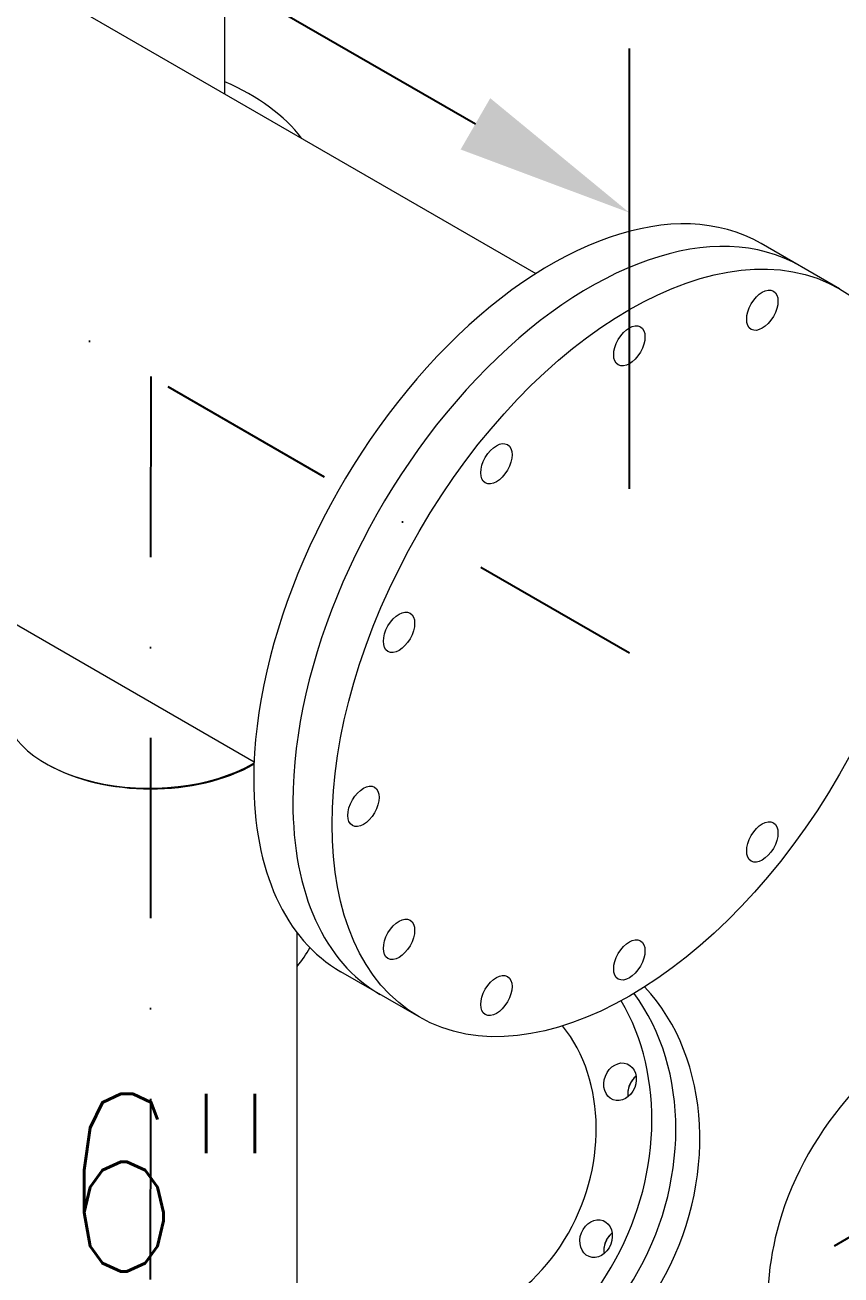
# Model space of a CAD drawing. Header units: millimetres. Extents: x -312439 to 477422, y -331570 to 212570.
# Drawn here: x 343619 to 344193, y 172918 to 173797 of the extents above; entities that cross this region are included whole.
import ezdxf

# ---------------------------------------------------------------- set-up
doc = ezdxf.new("R2010")
doc.units = ezdxf.units.MM
doc.linetypes.add('DASHDOT', pattern=[25.4, 12.7, -6.35, 0, -6.35])
doc.layers.add('ARCONDTEXTO', color=4, linetype='Continuous')
doc.styles.add('ROMAND', font='ROMAND.SHX')
doc.styles.add('ROMANS', font='romans.shx', dxfattribs={"height": 187.5})
doc.dimstyles.new('1-50 (MILIMETRO)', dxfattribs={"dimscale": 0, "dimtxt": 125, "dimasz": 125, "dimexe": 100, "dimexo": 100, "dimgap": 50, "dimtad": 0, "dimdec": 0, "dimzin": 0, "dimdsep": 46, "dimtxsty": 'ROMAND', "dimcen": -390, "dimclrd": 1, "dimclre": 1, "dimclrt": 3, "dimadec": 0, "dimazin": 0, "dimtfac": 1, "dimtdec": 0, "dimtix": 1, "dimtmove": 2, "dimatfit": 2, "dimfxl": 1, "dimtvp": 1, "dimtolj": 1, "dimtzin": 0, "dimarcsym": 0})

# ---------------------------------------------------------------- blocks, each defined once
blk = doc.blocks.new('*D91')
at = {"color": 1, "lineweight": -2, "transparency": 16777216}
for p, q in [((340583.83, 175468.81), (340583.83, 175778.51)), ((340692.09, 175600.54), (343936.01, 173727.65)), ((344044.27, 173470.93), (344044.27, 173780.62))]:
    blk.add_line(p, q, dxfattribs=at)
at = {"color": 1, "transparency": 16777216}
for points in [[(340702.5, 175618.58), (340681.67, 175582.49), (340583.83, 175663.04)], [(343946.43, 173745.69), (343925.6, 173709.61), (344044.27, 173665.15)]]:
    blk.add_solid(points, dxfattribs=at)
at = {"layer": 'Defpoints', "color": 0, "transparency": 16777216}
for p in [(340583.83, 175353.34), (344044.27, 173665.15), (344044.27, 173355.46)]:
    blk.add_point(p, dxfattribs=at)
at = {"color": 3, "transparency": 16777216, "insert": (343306.82, 174243.74), "char_height": 125, "attachment_point": 5, "rotation": 330, "style": 'ROMAND'}
blk.add_mtext('\\A1;3996', dxfattribs=at)
blk = doc.blocks.new('*D131')
at = {"color": 1, "lineweight": -2, "transparency": 16777216}
for p, q in [((343607.58, 173492.08), (343311.67, 173321.24)), ((343411.63, 173253.99), (343410.91, 171827.82)), ((343606.72, 171815.91), (343310.81, 171645.07))]:
    blk.add_line(p, q, dxfattribs=at)
at = {"color": 1, "transparency": 16777216}
for points in [[(343390.8, 173254), (343432.47, 173253.98), (343411.7, 173378.99)], [(343390.07, 171827.83), (343431.74, 171827.81), (343410.84, 171702.82)]]:
    blk.add_solid(points, dxfattribs=at)
at = {"layer": 'Defpoints', "color": 0, "transparency": 16777216}
for p in [(343707.6, 173549.83), (343706.75, 171873.66), (343410.84, 171702.82)]:
    blk.add_point(p, dxfattribs=at)
at = {"color": 3, "transparency": 16777216, "insert": (343286.27, 172698.85), "char_height": 125, "attachment_point": 5, "rotation": 89.97082, "style": 'ROMAND'}
blk.add_mtext('\\A1;1676', dxfattribs=at)

msp = doc.modelspace()

# ---------------------------------------------------------------- linework, layer by layer
at = {"color": 5, "linetype": 'Continuous', "lineweight": 0, "extrusion": (4.44089e-16, 0.816497, 0.57735)}
for p, q in [((340744.694, 175489.429), (343978.598, 173622.334)), ((340546.408, 175145.988), (343780.312, 173278.893)), ((343759.75, 173748.686), (343759.75, 174099.914)), ((344192.156, 173611.608), (344137.076, 173643.408)), ((343810.55, 172827.638), (343810.55, 173158.53)), ((343896.38, 173099.309), (343841.3, 173131.109))]:
    msp.add_line(p, q, dxfattribs=at)
at = {"color": 6, "linetype": 'DASHDOT', "ltscale": 10, "extrusion": (4.44089e-16, 0.816497, 0.57735)}
msp.add_line((340638.913, 175321.541), (344044.268, 173355.459), dxfattribs=at)
at = {"color": 6, "linetype": 'DASHDOT', "ltscale": 10}
for p, q in [((343707.605, 173549.831), (343706.751, 171873.664)), ((345178.436, 173509.796), (344116.413, 172896.637))]:
    msp.add_line(p, q, dxfattribs=at)
at = {"color": 5, "linetype": 'Continuous', "lineweight": 0}
for centre, major_axis, ratio, start_param, end_param in [((343656.688, 173678.568), (-170.852, 0), 0.5773503, 3.5483954, 4.0648495), ((343989.188, 173387.259), (-147.888, -256.149), 0.5773503, 3.1415927, 5.4977871), ((344016.728, 173371.359), (147.888, 256.149), 0.5773503, 0, 2.3561945), ((344016.728, 173371.359), (-147.888, -256.149), 0.5773503, 3.1415927, 5.4977871), ((343706.751, 173319.688), (103.062, 0), 0.5773503, 3.1415927, 5.4977871), ((343707.487, 173319.263), (-103.062, 0), 0.5773503, 0.7803476, 0.7853982), ((343707.487, 173319.263), (-103.062, 0), 0.5773503, 0.7853982, 2.3545145), ((343706.751, 173319.688), (103.062, 0), 0.5773503, 5.4977871, 5.5067056), ((343989.188, 173387.259), (-147.888, -256.149), 0.5773503, 5.4977871, 6.2831853), ((344016.728, 173371.359), (147.888, 256.149), 0.5773503, 2.3561945, 3.1415927), ((344016.728, 173371.359), (-147.888, -256.149), 0.5773503, 5.4977871, 6.2831853), ((343656.688, 173177.768), (170.852, 0), 0.5773503, 5.8334403, 5.9768949), ((343933.369, 172997.027), (-62.293, -159.091), 0.8133896, 0.0554243, 2.6712437), ((343933.369, 172997.027), (62.293, 159.091), 0.8133896, 3.197017, 5.8128363), ((343950.219, 172990.429), (-62.293, -159.091), 0.8133896, 0, 2.7721926), ((343916.518, 173003.625), (62.293, 159.091), 0.8133896, 3.3210613, 5.7170734), ((343916.518, 173003.625), (45.325, 115.754), 0.8133896, 3.1415927, 5.8476683), ((344054.591, 173047.08), (-4.957, -12.659), 0.8133896, 4.0999845, 5.3247935), ((344054.591, 173047.08), (4.957, 12.659), 0.8133896, 1.448158, 2.1832008), ((344054.591, 173047.08), (4.957, 12.659), 0.8133896, 0.9583918, 1.448158), ((344037.725, 172936.777), (-4.957, -12.659), 0.8133896, 4.0999845, 5.3247935), ((344037.725, 172936.777), (4.957, 12.659), 0.8133896, 0.9583918, 1.448158), ((344037.725, 172936.777), (4.957, 12.659), 0.8133896, 1.448158, 2.1832008)]:
    msp.add_ellipse(centre, major_axis=major_axis, ratio=ratio, start_param=start_param, end_param=end_param, dxfattribs=at)
for centre, major_axis, ratio in [((344044.268, 173355.459), (147.888, 256.149), 0.5773503), ((344137.798, 173596.52), (7.777, 13.47), 0.5773503), ((344044.268, 173571.459), (7.777, 13.47), 0.5773503), ((343950.737, 173488.52), (7.777, 13.47), 0.5773503), ((343882.268, 173369.928), (7.777, 13.47), 0.5773503), ((343857.206, 173247.459), (7.777, 13.47), 0.5773503), ((344137.798, 173222.397), (7.777, 13.47), 0.5773503), ((343882.268, 173153.928), (7.777, 13.47), 0.5773503), ((344044.268, 173139.459), (7.777, 13.47), 0.5773503), ((343950.737, 173114.397), (7.777, 13.47), 0.5773503), ((344037.741, 173053.678), (4.957, 12.659), 0.8133896), ((344020.874, 172943.375), (4.957, 12.659), 0.8133896)]:
    msp.add_ellipse(centre, major_axis=major_axis, ratio=ratio, dxfattribs=at)
msp.add_open_spline([(344283.51, 173112.116), (344252.521, 173094.225), (344224.366, 173072.455), (344177.967, 173019.879), (344159.511, 172988.9), (344141.842, 172927.258), (344139.504, 172898.278), (344146.584, 172843.308), (344155.399, 172817.458), (344182.451, 172767.496), (344201.768, 172744.2), (344241.992, 172707.798), (344262.053, 172693.546), (344283.51, 172681.157)], degree=3, knots=[3.1415927, 3.1415927, 3.1415927, 3.1415927, 3.4557519, 3.4557519, 3.7629874, 3.7629874, 4.0012097, 4.0012097, 4.2299678, 4.2299678, 4.4948589, 4.4948589, 4.712389, 4.712389, 4.712389, 4.712389], dxfattribs=at)

# ---------------------------------------------------------------- texts
at = {"layer": 'ARCONDTEXTO', "linetype": 'Continuous', "lineweight": -3, "style": 'ROMANS', "width": 0.8}
msp.add_text('6"', height=125, dxfattribs=at).set_placement((343643.695, 172920.109))

# ---------------------------------------------------------------- dimensions: what is measured, and where the dimension line sits
for base, p1, p2, angle, picture, middle in [((344044.268, 173665.153), (340583.833, 175353.341), (344044.268, 173355.459), 330, '*D91', (343306.824, 174243.744)), ((343410.843, 171702.821), (343707.605, 173549.831), (343706.751, 171873.664), 269.970824, '*D131', (343286.27, 172698.846))]:
    dim = msp.add_linear_dim(base=base, p1=p1, p2=p2, angle=angle, dimstyle='1-50 (MILIMETRO)', override={"dimscale": 1})
    dim.commit()
    dim.dimension.update_dxf_attribs({"geometry": picture, "text_midpoint": middle, "dimtype": 161})

doc.saveas('drawing.dxf')
